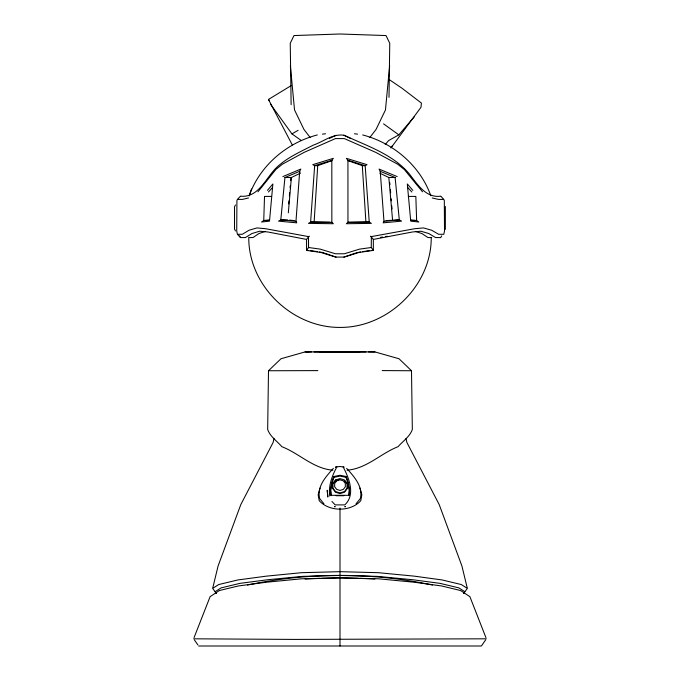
<?xml version="1.0" encoding="UTF-8"?>
<svg xmlns="http://www.w3.org/2000/svg" width="680" height="680" viewBox="0 0 680 680"><rect width="100%" height="100%" fill="white"/><g stroke="black" fill="none" stroke-linecap="round" stroke-linejoin="round"><path stroke-width="1.02" d="M308.414 236.988L306.578 239.436L306.552 250.401L320.858 252.467L335.623 257.074L344.182 257.074L358.98 252.467L373.354 250.401L373.328 239.436L371.425 236.988M389.002 97.342L389.75 43.291L386.036 35.555L340 34L293.964 35.555L290.25 43.291L291.133 104.703M307.904 250.401L306.552 250.401L308.567 247.511L308.482 236.598L265.447 228.692L256.955 227.927L248.974 230.265L242.386 234.26L237.413 234.32L236.725 231.013L236.921 200.498L237.413 199.401L242.386 199.418L248.531 197.974M359.771 351.9L305.014 351.934L280.976 358.76L268.498 370.753L267.665 429.488C270.181 436.704 277.075 441.099 281.868 446.683C299.54 453.577 313.267 468.622 332.902 470.194M317.721 165.656L314.661 165.656L331.823 160.302L333.361 158.329L312.749 164.679L314.661 165.656L310.607 222.028L331.823 222.317L333.361 223.72L308.499 223.388L310.607 222.028L314.135 222.028L317.721 165.656L331.976 160.642M348.84 495.644L349.223 490.161L348.083 483.642L346.018 477.335L346.341 476.535L340 475.269L333.659 476.535L331.619 482.944L330.523 489.693L330.93 495.304L349.07 495.304L349.477 489.693L348.381 482.944L346.341 476.535M431.239 237.32C431.604 285.558 387.991 327.726 340 327.42C292.009 327.726 248.395 285.558 248.761 237.32M288.685 203.915L288.94 200.881M289.374 195.823L289.629 192.78M290.062 187.722L290.232 185.7M290.666 180.633L290.921 177.599M288.32 212.823L291.389 177.514L300.62 173.043M389.64 65.781L385.466 109.939L376.048 129.446L369.767 137.589M299.812 171.249L284.937 177.514L280.798 219.886L278.511 221.127L296.769 222.845L295.97 221.34L299.693 171.249L300.849 169.056L282.872 176.588M274.023 438.319L273.13 442.433L240.797 504.594L218.084 565.99L212.84 587.648M320.084 488.07L318.155 494.76L319.209 500.675C329.197 511.972 350.803 511.972 360.791 500.675L361.845 494.76L359.916 488.07M333.659 476.535L333.982 477.335L331.916 483.642L330.777 490.161L331.151 495.644M249.195 195.781C259.777 165.758 286.679 142.851 317.305 134.954M249.186 195.746L251.506 188.981M194.089 637.577L210.103 596.666L219.376 590.538L238.315 585.965L266.492 582.216L301.606 578.79L340 577.83L378.394 578.79L414.146 582.216L441.66 585.965L460.589 590.538L469.897 596.666L485.911 637.585M445.358 229.364L445.358 206.524M441.668 235.875L440.725 237.609L435.54 237.55L428.825 233.546L420.894 231.225L412.454 231.982L373.328 239.436M343.91 467.117L340 466.488L336.889 466.871C332.12 475.719 328.21 485.835 329.766 496.043M391.263 147.373L391.977 146.124M343.978 467.135L344.003 467.083M463.607 593.283L464.738 591.659L458.856 587.885L440.037 583.363L412.599 579.717L377.502 576.385L340 575.458L302.506 576.385L267.979 579.708L239.955 583.363L221.127 587.885L215.237 591.659L216.359 593.283M485.631 639.897L481.406 646L198.662 646M390.906 147.994L420.979 107.304L421.43 103.079L402.058 88.272L389.224 79.594M463.837 593.249L467.347 588.404L461.295 584.545L442.187 579.963L414.205 576.138L378.471 572.696L340 571.676L301.529 572.696L266.228 576.164L237.813 579.963L218.705 584.545L212.653 588.404L216.163 593.249M257.933 191.828L275.842 169.49L282.387 164.194L304.087 152.38L335.427 138.584L344.318 138.584L375.768 152.38L397.664 164.194L404.294 169.49L422.526 191.828M372.07 250.401L373.354 250.401L371.263 247.511L371.356 236.598L414.859 228.692L423.529 227.927L431.732 230.265L438.583 234.26L443.785 234.32L444.524 231.013L444.312 200.498L443.785 199.401L438.583 199.418L432.191 197.974M335.495 480.633L332.664 484.168L332.767 488.656L335.546 492.235L340.034 493.587L344.505 492.201L347.25 488.606L347.319 484.117L344.454 480.598M308.677 236.852L309.221 236.198L308.482 236.598M356.099 503.727L360.306 498.601C363.434 486.744 354.017 476.485 346.638 468.35M267.418 190.374L272.884 183.957L269.501 221.144L261.562 222.011L263.747 220.499L269.56 219.878M268.447 192.006L272.408 187.595M385.195 144.543L388.611 140.573L398.811 134.852L414.222 116.892M333.361 468.35C325.975 476.485 316.565 486.744 319.694 498.601L323.901 503.727M237.787 199.002L240.082 196.554M235.467 204.952L234.515 206.831L234.515 229.066L235.467 230.945M348.007 160.642L362.304 165.656L365.168 165.656L347.956 160.302L346.383 158.329L367.055 164.679L365.168 165.656L369.24 222.028L347.956 222.317L346.383 223.72L371.339 223.388L369.24 222.028L348.109 222.3M292.264 144.891L268.455 99.45L291.397 85.493M270.376 104.023L291.95 133.892L298.129 130.314M329.4 138.414L336.082 135.252M343.859 257.074L357.501 252.467M336.396 480.352L339.074 479.519M336.889 466.871L335.495 467.381L336.234 466.913L335.861 467.143M247.46 585.063C308.125 572.229 371.883 572.118 432.539 585.063M265.106 231.463L258.876 233.554L253.071 237.55L249.569 237.609M347.098 470.194C366.716 468.613 380.443 453.619 398.063 446.675C402.9 441.108 409.819 436.721 412.335 429.488L411.502 370.753L399.024 358.76L374.986 351.934L313.99 351.9M333.982 477.335L340 476.068L346.018 477.335M358.522 252.314L360.553 251.991M362.593 251.676L369.716 250.563M380.681 237.294L382.594 237.005M385.458 236.572L387.362 236.283M371.263 247.511L359.601 249.118L344.318 253.776L335.427 253.776L320.178 249.118L308.567 247.511M322.43 134.13L325.533 133.781M305.082 579.029L319.872 578.417M385.934 220.609L399.304 219.886L401.591 221.127L383.146 222.845L383.979 221.34L380.222 171.249L379.032 169.056L397.179 176.588M321.988 578.357L340 577.83L358.012 578.357M305.014 351.934L311.635 351.857M343.927 495.72L336.073 495.72M486.387 638.809L294.576 639.413L193.613 638.809M319.353 351.764L350.829 351.798M240.456 196.155C259.514 198.28 266.399 175.763 278.536 165.75C288.685 156.833 301.3 151.351 313.208 145.171C323.468 141.661 332.792 133.484 344.182 135.252C367.132 146.124 393.337 154.224 409.887 174.615C417.444 184.518 426.275 198.356 440.767 196.155M306.697 351.934L308.788 351.909M331.823 160.302L331.849 222.317M347.93 160.302L347.956 222.317M380.111 171.249L395.114 177.514L399.304 219.886L383.851 221.34M284.937 177.514L291.389 177.514M379.882 173.204L388.841 177.514L395.114 177.514M407.822 187.595L411.85 192.006M271.388 196.418L264.52 196.418L263.747 220.499L268.77 220.499M408.255 196.418L415.837 196.418L416.627 220.499L418.812 222.011L410.737 221.144L407.303 183.957L412.853 190.374M287.716 219.886L280.798 219.886L296.098 221.34M410.72 219.878L416.627 220.499L411.689 220.499M268.498 370.753L317.866 370.608M411.502 370.753L382.185 370.575M340 351.849L366.01 351.9M374.986 351.934L368.365 351.857M314.135 222.028L329.766 222.275M431.698 237.609L427.958 237.55L421.923 233.554L415.514 231.463M360.128 578.417L374.884 579.02M289.587 220.099L294.27 220.609M354.467 133.781L357.57 134.13M310.31 250.563L317.407 251.676M319.43 251.991L322.473 252.467L336.082 257.074M306.578 239.436L267.894 231.982L259.624 231.225L251.906 233.546L245.446 237.55L240.49 237.609L239.624 235.875M362.695 134.954C393.32 142.851 420.18 165.758 430.814 195.746M343.859 135.252L350.548 138.414M371.356 236.598L370.617 236.198L371.161 236.852M291.95 133.892L301.231 140.471M383.546 123.837L398.811 134.852M331.95 501.5L335.189 504.892L344.811 504.892C355.75 494.742 349.019 478.014 343.111 466.871M237.796 234.727L240.117 237.201M441.142 196.554L443.411 199.002M268.455 99.45L269.569 100.878M310.233 137.589L303.951 129.446L294.534 109.939L290.36 65.781M194.378 639.897L197.897 644.92M467.16 587.648L461.915 565.99L439.204 504.594L406.87 442.433L405.986 438.464M388.841 177.514L392.555 219.886M389.776 182.656L389.954 184.688M390.388 189.745L390.651 192.78M391.17 198.857L391.349 200.881M391.774 205.938L392.028 208.981M362.304 165.656L365.908 222.028M340 508.062L340 646M335.495 479.987L332.741 483.582L332.767 488.019L335.546 491.589L340.034 492.94L344.505 491.555L347.25 487.96L347.233 483.531L344.454 479.952L339.966 478.601L335.495 479.987M336.676 480.862L334.645 483.514L334.662 486.787L336.71 489.421L340.025 490.425L343.324 489.396L345.355 486.744L345.338 483.48L343.289 480.837L339.975 479.842L336.676 480.862M327.828 496.867L327.233 490.356L327.828 496.867M345.482 506.549L344.938 506.753L345.482 506.549M334.517 506.549L335.061 506.753L334.517 506.549"/></g></svg>
